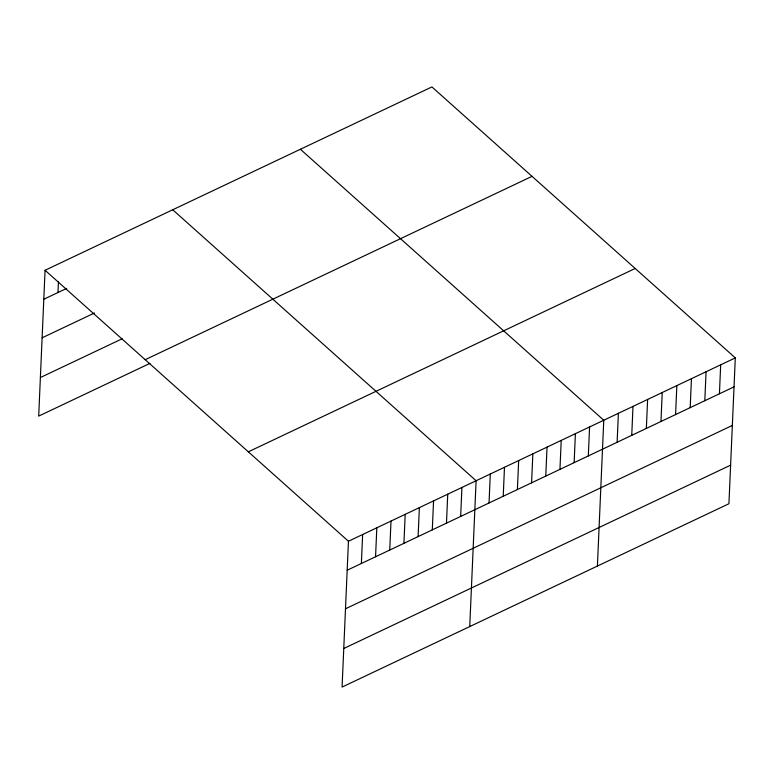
<?xml version="1.0" encoding="UTF-8"?>
<svg xmlns="http://www.w3.org/2000/svg" width="774" height="774" viewBox="0 0 774 774"><rect width="100%" height="100%" fill="white"/><g stroke="black" fill="none" stroke-linecap="round" stroke-linejoin="round"><path stroke-width="1.16" d="M45.066 270.271L348.445 541.239L342.079 687.07L728.934 503.729L735.3 357.898L431.921 86.93L45.066 270.271L38.7 416.102L149.992 363.354M57.982 292.524L58.456 281.659M361.371 563.491L362.638 534.524M375.554 556.767L376.822 527.8M389.738 550.043L391.005 521.076M403.922 543.319L405.189 514.352M418.105 536.595L419.373 507.628M432.289 529.88L433.556 500.904M446.472 523.156L447.74 494.18M460.665 516.432L461.923 487.465M469.741 626.563L476.107 480.741L172.728 209.773M489.033 502.984L490.29 474.017M503.216 496.26L504.484 467.293M517.4 489.536L518.667 460.569M531.583 482.821L532.851 453.845M545.767 476.097L547.034 447.12M559.95 469.373L561.218 440.406M574.134 462.649L575.401 433.682M588.317 455.925L589.585 426.958M597.402 566.065L603.768 420.234L300.389 149.266M617.12 442.273L618.387 413.306M631.739 435.346L632.997 406.379M646.348 428.428L647.615 399.452M660.967 421.501L662.225 392.524M675.576 414.574L676.844 385.607M690.195 407.646L691.453 378.679M704.804 400.719L706.072 371.752M719.423 393.792L720.681 364.825M43.799 299.248L66.719 288.383M42.115 337.812L94.496 312.986M40.383 377.538L122.215 338.751M145.183 359.697L532.038 176.346M248.338 451.822L635.183 268.481M348.445 541.239L735.3 357.898M347.187 570.215L734.033 386.865M345.504 608.78L732.349 425.429M343.762 648.506L730.617 465.164"/></g></svg>
